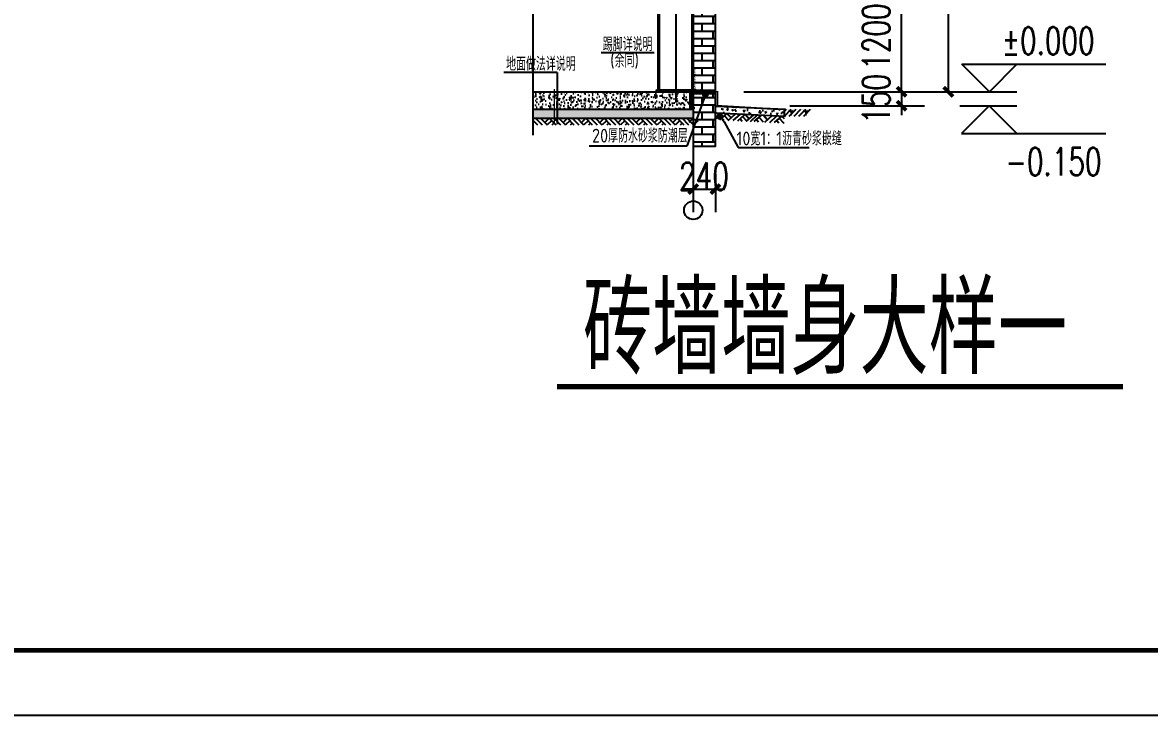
# Model space of a CAD drawing. Extents: x -89996 to 1006241, y -2176 to 440573.
# Drawn here: x 724792 to 737027, y 232896 to 240422 of the extents above; entities that cross this region are included whole.
import ezdxf

# ---------------------------------------------------------------- set-up
doc = ezdxf.new("R2010")
doc.units = 0
doc.header["$LTSCALE"] = 1000
doc.header["$MEASUREMENT"] = 0
for name, pattern in [('207', [0]), ('CONTINOUS', [0]), ('DOTE', [2.42, 2, -0.2, 0.02, -0.2]), ('JX', [2, 1, 1])]:
    doc.linetypes.add(name, pattern=pattern)
for name, color, linetype in [('8', 3, 'Continuous'), ('AXIS', 3, 'Continuous'), ('BOLT', 251, 'Continuous'), ('BORDER', 7, 'Continuous'), ('DIM_SYMB', 3, 'Continuous'), ('DOTE', 1, 'DOTE'), ('FZX', 31, 'Continuous'), ('GZ', 50, 'Continuous'), ('PUB_DIM', 3, 'Continuous'), ('PUB_SYMB_TEXT', 7, 'Continuous'), ('PUB_TEXT', 7, 'Continuous'), ('PUB_TITLE', 4, 'Continuous'), ('WALL', 9, 'Continuous'), ('WINDOW', 4, 'Continuous')]:
    doc.layers.add(name, color=color, linetype=linetype)
doc.styles.add('-GBCBIGGBENOR', font='GBENOR.shx', dxfattribs={"bigfont": 'GBCBIG.shx'})
doc.styles.add('_TCH_DIM', font='SIMPLEX', dxfattribs={"bigfont": 'GBCBIG'})
doc.styles.add('_TCH_DIM_T3', font='SIMPLEX', dxfattribs={"width": 0.705882, "bigfont": 'GBCBIG'})
doc.styles.add('C', font='tssdeng.shx', dxfattribs={"height": 3, "bigfont": 'tssdchn.shx'})
doc.dimstyles.new('_TCH_ARCH&&100', dxfattribs={"dimtxt": 297.5, "dimasz": 100, "dimexe": 250, "dimexo": 300, "dimgap": 126.25, "dimtad": 1, "dimdec": 0, "dimzin": 0, "dimdsep": 46, "dimtxsty": '_TCH_DIM_T3', "dimblk": 'ARCHTICK', "dimcen": 0.09, "dimclrt": 7, "dimazin": 2, "dimtfac": 1, "dimtdec": 0, "dimtix": 1, "dimtmove": 2, "dimatfit": 3, "dimfxl": 0, "dimtolj": 1, "dimtzin": 0, "dimarcsym": 0})
pattern_1 = [(135, (779544.965, 124734.5), (11.4904852, 11.4904852), []), (45, (779544.965, 124734.5), (11.4904852, -11.4904852), [])]

# ---------------------------------------------------------------- blocks, each defined once
blk = doc.blocks.new('_Dot')
at = {"color": 0, "linetype": 'ByBlock', "lineweight": -2}
blk.add_line((-0.5, 0), (-1, 0), dxfattribs=at)
at = {"color": 0, "linetype": 'ByBlock', "const_width": 0.5}
blk.add_lwpolyline([(-0.25, 0, 1), (0.25, 0, 1)], format="xyb", close=True, dxfattribs=at)
blk = doc.blocks.new('_ArchTick')
at = {"color": 0, "linetype": 'ByBlock', "const_width": 0.4}
blk.add_lwpolyline([(-0.5, -0.5), (0.5, 0.5)], dxfattribs=at)
blk = doc.blocks.new('*D153')
at = {"layer": 'AXIS', "color": 0, "lineweight": -2, "transparency": 16777216}
for p, q in [((734336, 239670), (734336, 239770)), ((733121, 239670), (734586, 239670)), ((734336, 239670), (734336, 239518)), ((733121, 239518), (734586, 239518)), ((734336, 239518), (734336, 239418))]:
    blk.add_line(p, q, dxfattribs=at)
at = {"layer": 'Defpoints', "color": 0, "transparency": 16777216}
for p in [(732821, 239670), (732821, 239518), (734336, 239518)]:
    blk.add_point(p, dxfattribs=at)
at = {"layer": 'AXIS', "color": 0, "lineweight": -2, "transparency": 16777216, "xscale": 100, "yscale": 100, "zscale": 100}
for p, rotation in [((734336, 239670), 270), ((734336, 239518), 90)]:
    blk.add_blockref('_ArchTick', p, dxfattribs=dict(at, rotation=rotation))
at = {"layer": 'AXIS', "color": 7, "transparency": 16777216, "insert": (734061, 239594), "char_height": 297.5, "attachment_point": 5, "rotation": 90, "style": '_TCH_DIM_T3'}
blk.add_mtext('\\A1;150', dxfattribs=at)
blk = doc.blocks.new('*D160')
at = {"layer": 'AXIS', "color": 0, "lineweight": -2, "transparency": 16777216}
for p, q in [((732074, 238780), (732074, 238363)), ((732314, 238780), (732314, 238363)), ((732074, 238613), (731974, 238613)), ((732074, 238613), (732314, 238613)), ((732314, 238613), (732414, 238613))]:
    blk.add_line(p, q, dxfattribs=at)
at = {"layer": 'Defpoints', "color": 0, "transparency": 16777216}
for p in [(732074, 239080), (732314, 239080), (732314, 238613)]:
    blk.add_point(p, dxfattribs=at)
at = {"layer": 'AXIS', "color": 0, "lineweight": -2, "transparency": 16777216, "xscale": 100, "yscale": 100, "zscale": 100}
blk.add_blockref('_ArchTick', (732074, 238613), dxfattribs=at)
at = {"layer": 'AXIS', "color": 0, "lineweight": -2, "transparency": 16777216, "xscale": 100, "yscale": 100, "zscale": 100, "rotation": 180}
blk.add_blockref('_ArchTick', (732314, 238613), dxfattribs=at)
at = {"layer": 'AXIS', "color": 7, "transparency": 16777216, "insert": (732191, 238752), "char_height": 297.5, "attachment_point": 5, "style": '_TCH_DIM_T3'}
blk.add_mtext('\\A1;240', dxfattribs=at)
blk = doc.blocks.new('*D161')
at = {"layer": 'AXIS', "color": 0, "lineweight": -2, "transparency": 16777216}
for p, q in [((732624, 240870), (734586, 240870)), ((734336, 239670), (734336, 240870)), ((732624, 239670), (734586, 239670))]:
    blk.add_line(p, q, dxfattribs=at)
at = {"layer": 'Defpoints', "color": 0, "transparency": 16777216}
for p in [(732324, 240870), (734336, 240870), (732324, 239670)]:
    blk.add_point(p, dxfattribs=at)
at = {"layer": 'AXIS', "color": 0, "lineweight": -2, "transparency": 16777216, "xscale": 100, "yscale": 100, "zscale": 100}
for p, rotation in [((734336, 240870), 90), ((734336, 239670), 270)]:
    blk.add_blockref('_ArchTick', p, dxfattribs=dict(at, rotation=rotation))
at = {"layer": 'AXIS', "color": 7, "transparency": 16777216, "insert": (734061, 240270), "char_height": 297.5, "attachment_point": 5, "rotation": 90, "style": '_TCH_DIM_T3'}
blk.add_mtext('\\A1;1200', dxfattribs=at)
blk = doc.blocks.new('*D166')
at = {"layer": 'AXIS', "color": 0, "lineweight": -2, "transparency": 16777216}
for p, q in [((732724, 251670), (735094, 251670)), ((734844, 239670), (734844, 251670)), ((732738, 239670), (735094, 239670))]:
    blk.add_line(p, q, dxfattribs=at)
at = {"layer": 'Defpoints', "color": 0, "transparency": 16777216}
for p in [(732424, 251670), (734844, 251670), (732438, 239670)]:
    blk.add_point(p, dxfattribs=at)
at = {"layer": 'AXIS', "color": 0, "lineweight": -2, "transparency": 16777216, "xscale": 100, "yscale": 100, "zscale": 100}
for p, rotation in [((734844, 251670), 90), ((734844, 239670), 270)]:
    blk.add_blockref('_ArchTick', p, dxfattribs=dict(at, rotation=rotation))
at = {"layer": 'AXIS', "color": 7, "transparency": 16777216, "insert": (734569, 245670), "char_height": 297.5, "attachment_point": 5, "rotation": 90, "style": '_TCH_DIM_T3'}
blk.add_mtext('\\A1;12000', dxfattribs=at)

msp = doc.modelspace()

# ---------------------------------------------------------------- hatches: boundary and pattern name
at = {"layer": '8'}
h = msp.add_hatch(dxfattribs=at)
h.set_pattern_fill('砂灰土', color=256, scale=75, style=0)
h.set_pattern_definition([(37.5, (699009.327, 524705.571), (-0.4724502, 14.45117827), [0, -11.4, 0, -12.75, 0, -12.1875]), (7.5, (699009.327, 524705.571), (13.2733253, 21.1660955), [0, -6.15, 0, -10.275, 0, -3.9375]), (327.5, (699000.102, 524705.571), (23.35606396, 0.0424429), [0, -3.75, 0, -13.5, 0, -17.625]), (317.5, (699000.102, 524705.571), (22.5459495, 6.5825667), [0, -1.875, 0, -8.85, 0, -10.125])])
h.paths.add_polyline_path([(732099.48, 239920.11), (732074.48, 239920.11), (732074.48, 239645.11), (732099.48, 239645.11), (732099.48, 239832.61), (732099.48, 239895.11)])
h = msp.add_hatch(dxfattribs=at)
h.set_pattern_fill('混凝土', color=256, scale=15, style=0)
h.set_pattern_definition([(50, (172572.5, 687710.355), (107.589027, -9.41282), [11.25, -123.75]), (355, (172572.5, 687710.36), (-20.8127, 112.82882), [9, -99]), (100.4514, (172581.46, 687709.57), (86.776407, 103.415931), [9.561028, -105.171317]), (46.1842, (172572.5, 687740.36), (160.086157, -24.827852), [16.875, -185.625]), (96.6356, (172585.84, 687738.29), (140.199406, 146.11768), [14.341543, -157.75695]), (351.1842, (172572.5, 687740.36), (140.19929, 146.11779), [13.5, -148.5]), (21, (172587.5, 687732.855), (89.536058, -60.392834), [11.25, -123.75]), (326, (172587.5, 687732.86), (36.4973, 108.772507), [9, -99]), (71.4514, (172594.96, 687727.82), (126.033394, 48.379575), [9.561029, -105.171317]), (37.5, (172572.497, 687710.355), (1.8239783, 49.934078), [0, -97.8, 0, -100.5, 0, -99.375]), (7.5, (172572.497, 687710.355), (39.4604306, 59.1617568), [0, -57.3, 0, -95.55, 0, -37.875]), (327.5, (172539.047, 687710.355), (80.0733654, -3.3832308), [0, -37.5, 0, -117, 0, -155.25]), (317.5, (172524.05, 687710.355), (87.4779254, 15.0157473), [0, -48.75, 0, -77.7, 0, -110.25])])
h.paths.add_polyline_path([(732087.6, 239670.11), (730336.06, 239670.11), (730336.06, 239482.61), (732087.6, 239482.61)])
msp.add_hatch(color=256, dxfattribs=at).paths.add_polyline_path([(732036.98, 239670.11), (732074.48, 239670.11), (732074.48, 239638.86), (732036.98, 239638.86)])
msp.add_hatch(color=256, dxfattribs=at).paths.add_polyline_path([(732036.98, 239670.11), (732074.48, 239670.11), (732074.48, 239638.86), (732036.98, 239638.86)])
msp.add_hatch(color=256, dxfattribs=at).paths.add_polyline_path([(732036.98, 239670.11), (732074.48, 239670.11), (732074.48, 239638.86), (732036.98, 239638.86)])
h = msp.add_hatch(dxfattribs=at)
h.set_pattern_fill('ANSI37', color=256, scale=130, style=0)
h.set_pattern_definition(pattern_1)
h.paths.add_polyline_path([(732036.98, 239638.86), (732074.48, 239638.86), (732074.48, 239482.61), (732036.98, 239482.61)])
h = msp.add_hatch(dxfattribs=at)
h.set_pattern_fill('ANSI37', color=256, scale=130, style=0)
h.set_pattern_definition(pattern_1)
h.paths.add_polyline_path([(732036.98, 239638.86), (732074.48, 239638.86), (732074.48, 239482.61), (732036.98, 239482.61)])
h = msp.add_hatch(color=256, dxfattribs=at)
h.dxf.hatch_style = 1
h.paths.add_polyline_path([(732311.39, 239670.11), (732324.48, 239670.11), (732325.73, 239357.39), (732314.48, 239357.9)])
h = msp.add_hatch(dxfattribs=at)
h.set_pattern_fill('GRAVEL', color=256, scale=15, style=0)
h.set_pattern_definition([(228.0128, (172654.793, 687824.655), (-914.40077697, -1028.70126403), [15.377445, -1522.3725]), (184.9697, (172644.506, 687813.2254), (1371.602218778, 114.299193392), [26.388225, -2612.43]), (132.5104, (172618.217, 687810.9394), (1142.999168325, -1257.30122816), [18.60669, -1842.0615]), (267.2737, (172573.64, 687782.3644), (114.299503687, 2285.9992644), [24.030225, -2378.988]), (292.8337, (172572.497, 687758.3614), (-571.501622498, 1371.600779852), [23.56353, -2332.791]), (357.2737, (172581.641, 687736.6444), (-2285.9992644, 114.299503687), [24.030225, -2378.988]), (37.6942, (172605.644, 687735.5014), (-1485.900938756, -1142.998981064), [31.77873, -3146.0895]), (72.2553, (172630.79, 687754.9324), (800.101600446, 2514.600729272), [30.0024, -2970.2385]), (121.4296, (172639.934, 687783.5074), (-914.400235587, 1485.8982522), [24.111585, -2387.0475]), (175.2364, (172627.361, 687804.081), (1257.29901239, -114.29892732), [27.527085, -1348.8255]), (222.3974, (172599.929, 687806.3674), (-1371.600041276, -1257.298364279), [35.59851, -3524.256]), (138.8141, (172686.797, 687781.221), (-800.09949034, 685.79894507), [12.150225, -1202.877]), (171.4692, (172677.653, 687789.2224), (1485.8977318, -228.600576), [23.11569, -2288.457]), (225, (172654.79, 687792.65), (-2e-14, -114.299922), [16.164405, -145.48005]), (203.1986, (172646.792, 687806.367), (571.50192715, 228.60100234), [8.704845, -861.777]), (291.8014, (172638.79, 687802.938), (-114.3000802, 342.9002209), [12.31047, -603.216]), (30.9638, (172643.363, 687791.508), (342.89963797, 228.60017814), [19.9944, -646.4835]), (161.5651, (172660.508, 687801.795), (228.6001043, -114.29983), [14.457915, -346.9905]), (16.3895, (172572.497, 687802.9384), (1143.00063063, 342.89928675), [20.25396, -2005.146]), (70.3462, (172591.928, 687808.6534), (-457.19872599, -1257.298221985), [16.991955, -1682.199]), (293.1986, (172660.508, 687824.655), (-228.60100234, 571.50192715), [17.4096, -853.074]), (343.6105, (172667.366, 687808.6534), (-1143.00063063, 342.89928675), [20.25396, -2005.146]), (339.444, (172572.497, 687732.072), (-571.5007094, 228.59972262), [19.531575, -957.0465]), (294.7751, (172590.785, 687725.214), (-571.49866816, 1257.29941618), [16.36524, -1620.162]), (66.8014, (172661.651, 687710.355), (228.60100234, 571.50192715), [17.4096, -853.074]), (17.354, (172668.509, 687726.3574), (-1485.900080184, -457.1993104), [19.160235, -1896.858]), (69.444, (172605.644, 687710.355), (-228.59972262, -571.5007094), [9.76581, -966.816]), (101.3099, (172654.793, 687710.355), (-114.2994358, 457.19853574), [5.828175, -576.99]), (165.9638, (172653.65, 687716.07), (342.900241, -114.2998022), [23.56353, -447.70725]), (186.009, (172630.79, 687721.7854), (1142.9983145, 114.299733085), [21.837015, -2161.863]), (303.6901, (172643.363, 687781.22), (-114.3000392, 228.5997795), [16.48458, -395.6301]), (353.1572, (172652.507, 687767.5054), (1943.10080355, -228.601023824), [28.780065, -2849.22]), (60.9454, (172681.082, 687764.076), (-457.19893646, -800.09809249), [11.76786, -1165.023]), (90, (172686.8, 687774.36), (-114.3, 114.3), [6.858, -107.442]), (120.2564, (172628.504, 687725.214), (457.19903101, -800.09959646), [15.879015, -1572.0255]), (48.0128, (172620.503, 687738.93), (914.40077697, 1028.70126403), [30.754935, -1506.996]), (0, (172641.08, 687761.79), (114.3, 114.3), [29.718, -84.582]), (325.3048, (172670.795, 687761.7904), (-1142.99801959, 800.10007607), [18.07245, -1789.1685]), (254.0546, (172685.654, 687751.503), (-114.3002916, -457.20108914), [16.642305, -815.4765]), (207.646, (172681.082, 687735.5014), (-2171.699237206, -1143.000718863), [27.096525, -2682.5625]), (175.4261, (172657.079, 687722.9284), (-1485.900342214, 114.299447005), [28.666305, -2837.961]), (175.4261, (172657.079, 687722.9284), (-1485.900342214, 114.299447005), [28.666305, -2837.961])])
h.paths.add_polyline_path([(732074.48, 239482.61), (730336.06, 239482.61), (730336.06, 239382.61), (732074.48, 239382.61)])
h = msp.add_hatch(dxfattribs=at)
h.set_pattern_fill('AN33C', color=256, scale=250, style=0)
h.set_pattern_definition([(50, (578741.21, 187056.06), (179.31505, -15.68803), [18.75, -206.25]), (355, (578741.21, 187056.06), (-34.68783, 188.04803), [15, -165]), (100.4514, (578756.16, 187054.76), (144.62735, 172.35989), [15.93505, -175.28553]), (46.1842, (578741.21, 187106.06), (266.81026, -41.37975), [28.125, -309.375]), (96.6356, (578763.45, 187102.62), (233.66568, 243.52947), [23.90257, -262.92825]), (351.1842, (578741.2, 187106.06), (233.6655, 243.52965), [22.5, -247.5]), (21, (578766.21, 187093.56), (149.22676, -100.65472), [18.75, -206.25]), (326, (578766.21, 187093.56), (60.82883, 181.28751), [15, -165]), (71.4514, (578778.65, 187085.18), (210.05566, 80.63262), [15.93505, -175.28553]), (37.5, (578741.21, 187056.063), (3.039964, 83.223463), [0, -163, 0, -167.5, 0, -165.625]), (7.5, (578741.21, 187056.06), (65.767384, 98.60293), [0, -95.5, 0, -159.25, 0, -63.125]), (327.5, (578685.46, 187056.06), (133.45561, -5.638718), [0, -62.5, 0, -195, 0, -258.75]), (317.5, (578660.46, 187056.06), (145.79654, 25.026246), [0, -81.25, 0, -129.5, 0, -183.75])])
h.paths.add_polyline_path([(733061.98, 239405.61), (733061.98, 239480.67), (732390.61, 239513.15), (732332.17, 239440.47)])
at = {"layer": 'BOLT'}
h = msp.add_hatch(dxfattribs=at)
h.set_pattern_fill('AR-BRSTD', color=256, scale=100)
h.set_pattern_definition([(0, (117864.75, -246671.62), (0, 80.138549), []), (90, (117864.75, -246671.62), (-120.1928, 80.138549), [80.13855, -80.13854])])
h.paths.add_polyline_path([(732314.48, 240750.11), (732074.48, 240750.11), (732074.48, 239688.87), (732100.35, 239688.87), (732100.35, 239668.87), (732314.48, 239668.87), (732314.48, 239518.87), (732314.48, 239518.87)])
h.paths.add_polyline_path([(732314.48, 239518.87), (732314.48, 239518.87), (732314.48, 239668.87), (732074.48, 239668.87), (732074.48, 239078.42), (732314.48, 239078.42)])

# ---------------------------------------------------------------- linework, layer by layer
at = {"layer": '8'}
for p, q in [((730336.06, 239670.11), (732100.1, 239670.11)), ((732324.48, 239515.84), (733015.55, 239482.62)), ((733061.98, 239480.67), (733061.98, 239443.15)), ((733063.52, 239405.6), (733138.52, 239480.6)), ((733063.52, 239458.1), (733086.02, 239480.6)), ((733116.02, 239405.6), (733191.02, 239480.6)), ((733168.52, 239405.6), (733243.52, 239480.6)), ((733221.02, 239405.6), (733296.02, 239480.6)), ((733273.52, 239405.6), (733348.52, 239480.6)), ((730385.1, 239307.61), (730336.06, 239356.65)), ((730437.6, 239307.61), (730362.6, 239382.61)), ((730490.1, 239307.61), (730415.1, 239382.61)), ((730508.85, 239382.61), (730461.98, 239335.73)), ((730535.1, 239356.36), (730488.23, 239309.48)), ((730583.85, 239307.61), (730508.85, 239382.61)), ((730561.35, 239330.11), (730538.85, 239307.61)), ((730636.35, 239307.61), (730561.35, 239382.61)), ((730688.85, 239307.61), (730613.85, 239382.61)), ((730707.6, 239382.61), (730660.73, 239335.73)), ((730733.85, 239356.36), (730686.98, 239309.48)), ((730782.6, 239307.61), (730707.6, 239382.61)), ((730760.1, 239330.11), (730737.6, 239307.61)), ((730835.1, 239307.61), (730760.1, 239382.61)), ((730887.6, 239307.61), (730812.6, 239382.61)), ((730906.35, 239382.61), (730859.48, 239335.73)), ((730932.6, 239356.36), (730885.73, 239309.48)), ((730981.35, 239307.61), (730906.35, 239382.61)), ((730958.85, 239330.11), (730936.35, 239307.61)), ((731033.85, 239307.61), (730958.85, 239382.61)), ((731086.35, 239307.61), (731011.35, 239382.61)), ((731105.1, 239382.61), (731058.23, 239335.73)), ((731131.35, 239356.36), (731084.48, 239309.48)), ((731180.1, 239307.61), (731105.1, 239382.61)), ((731157.6, 239330.11), (731135.1, 239307.61)), ((731232.6, 239307.61), (731157.6, 239382.61)), ((731285.1, 239307.61), (731210.1, 239382.61)), ((731303.85, 239382.61), (731256.98, 239335.73)), ((731330.1, 239356.36), (731283.23, 239309.48)), ((731378.85, 239307.61), (731303.85, 239382.61)), ((731356.35, 239330.11), (731333.85, 239307.61)), ((731431.35, 239307.61), (731356.35, 239382.61)), ((731483.85, 239307.61), (731408.85, 239382.61)), ((731502.6, 239382.61), (731455.73, 239335.73)), ((731528.85, 239356.36), (731481.98, 239309.48)), ((731577.6, 239307.61), (731502.6, 239382.61)), ((731555.1, 239330.11), (731532.6, 239307.61)), ((731630.1, 239307.61), (731555.1, 239382.61)), ((731682.6, 239307.61), (731607.6, 239382.61)), ((731701.35, 239382.61), (731654.48, 239335.73)), ((731727.6, 239356.36), (731680.73, 239309.48)), ((731776.35, 239307.61), (731701.35, 239382.61)), ((731753.85, 239330.11), (731731.35, 239307.61)), ((731828.85, 239307.61), (731753.85, 239382.61)), ((731881.35, 239307.61), (731806.35, 239382.61)), ((731900.1, 239382.61), (731853.23, 239335.73)), ((731926.35, 239356.36), (731879.48, 239309.48)), ((731975.1, 239307.61), (731900.1, 239382.61)), ((731952.6, 239330.11), (731930.1, 239307.61)), ((732027.6, 239307.61), (731952.6, 239382.61)), ((732080.1, 239307.61), (732005.1, 239382.61)), ((732073.23, 239382.61), (732026.36, 239335.73)), ((732125.1, 239356.36), (732078.23, 239309.48)), ((732324.48, 239380.98), (732386.9, 239437.72)), ((732360.86, 239363.88), (732439.34, 239435.23)), ((732384.4, 239385.28), (732405.81, 239361.74)), ((732411.87, 239410.26), (732456.46, 239361.21)), ((732439.34, 239435.23), (732483.93, 239386.18)), ((732454.5, 239359.42), (732532.98, 239430.77)), ((732506.94, 239356.93), (732585.42, 239428.28)), ((732559.38, 239354.43), (732637.86, 239425.78)), ((732582.93, 239375.84), (732604.33, 239352.29)), ((732610.39, 239400.81), (732654.99, 239351.76)), ((732637.86, 239425.78), (732682.46, 239376.73)), ((732653.03, 239349.98), (732731.51, 239421.33)), ((732694.31, 239348.1), (732772.79, 239419.45)), ((732737.01, 239346.07), (732815.49, 239417.42)), ((732760.55, 239367.47), (732781.96, 239343.93)), ((732788.02, 239392.44), (732832.62, 239343.39)), ((732836.39, 239416.34), (732880.98, 239367.29)), ((732851.55, 239340.53), (732930.03, 239411.88)), ((732903.99, 239338.04), (732982.47, 239409.39)), ((732956.43, 239335.54), (733034.91, 239406.89)), ((732979.98, 239356.95), (733001.38, 239333.4)), ((733007.45, 239381.92), (733052.04, 239332.87)), ((733034.91, 239406.89), (733060.69, 239378.54)), ((733050.08, 239331.09), (733058.81, 239339.03))]:
    msp.add_line(p, q, dxfattribs=at)
for points in [[(733063.52, 239480.6), (733221.02, 239480.6), (733105.52, 239469.35), (733179.02, 239469.35)], [(733105.52, 239469.35), (733179.02, 239469.35), (733126.52, 239447.6), (733158.02, 239447.6)], [(733221.02, 239480.6), (733378.52, 239480.6), (733263.02, 239469.35), (733336.52, 239469.35)], [(733263.02, 239469.35), (733336.52, 239469.35), (733284.02, 239447.6), (733315.52, 239447.6)], [(733126.52, 239447.6), (733158.02, 239447.6), (733142.27, 239405.6)], [(733284.02, 239447.6), (733315.52, 239447.6), (733299.77, 239405.6)]]:
    msp.add_solid(points, dxfattribs=at)
at = {"layer": 'AXIS'}
for p, q in [((735288.93, 239670.11), (734988.93, 239970.11)), ((734988.93, 239970.11), (736553.93, 239970.11)), ((735288.93, 239670.11), (735588.93, 239970.11)), ((734968.93, 239670.11), (735588.93, 239670.11)), ((734967.94, 239517.52), (735587.94, 239517.52)), ((735287.94, 239517.52), (734987.94, 239217.52)), ((735287.94, 239517.52), (735587.94, 239217.52)), ((734987.94, 239217.52), (736552.94, 239217.52)), ((732074.48, 239204.64), (732074.48, 238484.19))]:
    msp.add_line(p, q, dxfattribs=at)
msp.add_circle((732074.48, 238384.19), 100, dxfattribs=at)
at = {"layer": 'BORDER', "const_width": 53.03}
msp.add_lwpolyline([(705475.5, 233603.19), (705475.5, 274189.04), (762465.4, 274189.04), (762465.4, 233603.19)], close=True, dxfattribs=at)
at = {"layer": 'DIM_SYMB'}
msp.add_lwpolyline([(730336.06, 239198.78), (730336.06, 245463.96), (730231.06, 245502.17), (730441.06, 245539.2), (730336.06, 245576.46), (730336.06, 251122.99)], dxfattribs=at)
at = {"layer": 'DIM_SYMB', "const_width": 56}
msp.add_lwpolyline([(730596.14, 236468.07), (736740.31, 236468.07)], dxfattribs=at)
at = {"layer": 'DOTE'}
msp.add_line((731887.6, 239552.4), (731887.6, 250823.58), dxfattribs=at)
at = {"layer": 'DOTE', "linetype": 'ByBlock', "const_width": 15}
msp.add_lwpolyline([(730325.61, 239670.11), (732337.15, 239670.11), (732337.15, 239520.11), (732882.79, 239488.78)], dxfattribs=at)
at = {"layer": 'FZX'}
msp.add_lwpolyline([(732314.48, 240750.11), (732074.48, 240750.11), (732074.48, 239078.42), (732314.48, 239078.42)], close=True, dxfattribs=at)
at = {"layer": 'GZ'}
for p, q in [((731706.48, 239690.11), (731706.48, 250670.11)), ((732062.48, 239690.11), (732062.48, 250660.11)), ((732074.48, 239690.11), (732074.48, 250670.11)), ((731694.48, 239690.11), (731694.48, 250192.6))]:
    msp.add_line(p, q, dxfattribs=at)
msp.add_lwpolyline([(731674.86, 239690.11), (732100.35, 239690.11), (732100.35, 239670.11), (731674.86, 239670.11)], close=True, dxfattribs=at)
at = {"layer": 'PUB_DIM'}
for p, q in [((731651.02, 240094.26), (731074.56, 240094.26)), ((730596.56, 239880.9), (730018.4, 239880.9)), ((730596.56, 239880.9), (730596.56, 239317.56)), ((732205.34, 239641.55), (732004.28, 239079.34)), ((732411.02, 239345.26), (732560.01, 239066.42)), ((732004.28, 239079.34), (730943.16, 239079.34)), ((732560.01, 239066.42), (733333.08, 239066.42))]:
    msp.add_line(p, q, dxfattribs=at)
at = {"layer": 'PUB_DIM', "const_width": 12.5}
msp.add_lwpolyline([(730566.13, 239325.65), (730566.13, 239701.34)], dxfattribs=at)
at = {"layer": 'PUB_TITLE'}
msp.add_lwpolyline([(703707.82, 232896.12), (703707.82, 274896.12), (763172.47, 274896.12), (763172.47, 232896.12)], close=True, dxfattribs=at)
at = {"layer": 'WALL', "linetype": 'JX'}
for p, q in [((730336.06, 239670.11), (732125.1, 239670.11)), ((730336.06, 239482.61), (732074.48, 239482.61)), ((730336.06, 239382.61), (732074.48, 239382.61))]:
    msp.add_line(p, q, dxfattribs=at)
at = {"layer": 'WALL', "linetype": '207'}
for p, q in [((732036.98, 239670.11), (732036.98, 239482.61)), ((732327.25, 239515.71), (733077.25, 239480.03)), ((733061.98, 239480.67), (733061.98, 239405.61)), ((732327.25, 239440.65), (733077.25, 239404.96))]:
    msp.add_line(p, q, dxfattribs=at)
at = {"layer": 'WINDOW', "linetype": 'CONTINOUS', "const_width": 25}
msp.add_lwpolyline([(732314.48, 239650.53), (732074.48, 239650.53)], dxfattribs=at)

# ---------------------------------------------------------------- block references
at = {"layer": 'PUB_DIM', "xscale": -74.99999999998484, "yscale": 75, "zscale": 75}
for p, rotation in [((732205.34, 239641.55), 129.9999999998176), ((732362.81, 239402.71), 309.9999999998176)]:
    msp.add_blockref('_Dot', p, dxfattribs=dict(at, rotation=rotation))

# ---------------------------------------------------------------- texts
at = {"layer": 'PUB_SYMB_TEXT', "linetype": '207', "ltscale": 0.5, "style": '-GBCBIGGBENOR'}
for s, p in [('踢脚详说明', (731091.78, 240111.22)), ('地面做法详说明', (730041.64, 239897.86)), ('(余同)', (731172.34, 239934.22)), ('20厚防水砂浆防潮层', (730974.59, 239118.46)), ('10宽1：1沥青砂浆嵌缝', (732543.22, 239088.16))]:
    msp.add_text(s, height=150, dxfattribs=at).set_placement(p)
at = {"layer": 'PUB_TEXT'}
for s, height, style, width, p in [('%%P0.000', 297.5, '_TCH_DIM', 0.705882, (735423.93, 240075.11)), ('-0.150', 297.5, '_TCH_DIM', 0.705882, (735462.94, 238762.52)), ('砖墙墙身大样一', 987.84, 'C', 0.8, (730876.63, 236603.4))]:
    msp.add_text(s, height=height, dxfattribs=dict(at, style=style, width=width)).set_placement(p)

# ---------------------------------------------------------------- dimensions: what is measured, and where the dimension line sits
at = {"layer": 'AXIS'}
for base, p1, p2, picture, middle in [((734843.93, 251670.11), (732437.6, 239670.11), (732424.48, 251670.11), '*D166', (734568.93, 245670.11)), ((734336.05, 240870.11), (732324.48, 239670.11), (732324.48, 240870.11), '*D161', (734061.05, 240270.11))]:
    dim = msp.add_linear_dim(base=base, p1=p1, p2=p2, angle=90, dimstyle='_TCH_ARCH&&100', dxfattribs=at)
    dim.commit()
    dim.dimension.update_dxf_attribs({"geometry": picture, "text_midpoint": middle})
dim = msp.add_aligned_dim(p1=(732821.4, 239670.11), p2=(732821.4, 239517.52), distance=1514.64, text='150', dimstyle='_TCH_ARCH&&100', dxfattribs=at)
dim.commit()
dim.dimension.update_dxf_attribs({"geometry": '*D153', "text_midpoint": (734061.05, 239593.82)})
dim = msp.add_linear_dim(base=(732314.48, 238613.38), p1=(732074.48, 239079.67), p2=(732314.48, 239079.67), angle=0, dimstyle='_TCH_ARCH&&100', dxfattribs=at)
dim.commit()
dim.dimension.update_dxf_attribs({"geometry": '*D160', "text_midpoint": (732191.09, 238752.16), "dimtype": 129})

doc.saveas('drawing.dxf')
